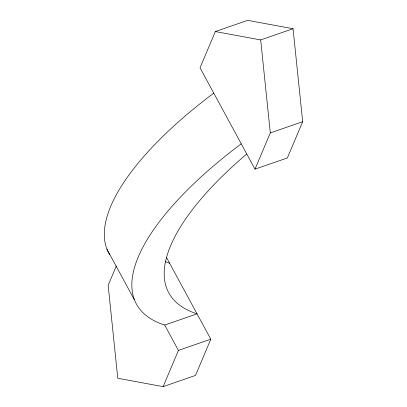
<?xml version="1.0" encoding="UTF-8"?>
<svg xmlns="http://www.w3.org/2000/svg" width="407" height="407" viewBox="0 0 407 407"><rect width="100%" height="100%" fill="white"/><g stroke="black" fill="none" stroke-linecap="round" stroke-linejoin="round"><path stroke-width="0.61" d="M116.305 266L108.155 285.292L117.771 378.261L163.121 386.65L195.492 375.447L210.806 339.199L166.595 257.677M215.339 31.553L200.03 67.801L254.991 169.154L287.362 157.957L302.676 121.708L293.06 28.739L247.715 20.35L215.339 31.553L260.689 39.937L293.06 28.739M163.121 386.65L178.429 350.402L210.806 339.199M254.991 169.154L270.304 132.906L260.689 39.937M270.304 132.906L302.676 121.708M178.429 350.402L164.687 325.061L197.064 313.863A269.185 97.828 -28.5 0 1 246.662 154.065M106.914 249.155L134.396 299.837M169.582 263.181A269.185 97.828 -28.5 0 1 165.227 261.635M109.651 254.726A269.185 97.828 -28.5 0 1 213.772 93.137M164.687 325.061A269.185 97.828 -28.5 0 1 241.249 143.819"/></g></svg>
